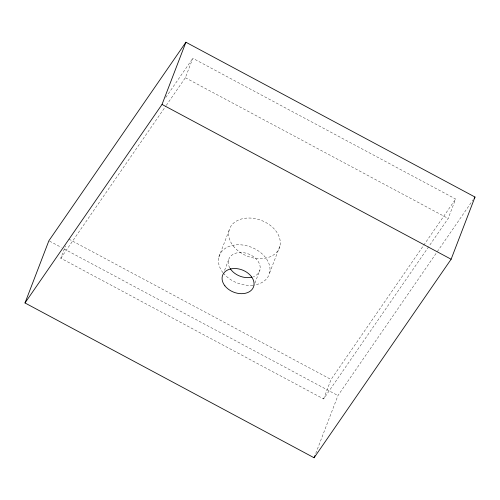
<?xml version="1.0" encoding="UTF-8"?>
<svg xmlns="http://www.w3.org/2000/svg" width="500" height="500" viewBox="0 0 500 500"><rect width="100%" height="100%" fill="white"/><g stroke="black" fill="none" stroke-linecap="round" stroke-linejoin="round"><path stroke-width="0.38" stroke-dasharray="2.5 1.88" d="M428.663 246.725L323.594 398.938L60.781 258.212L65.481 245.975M166.294 105.356L185.356 77.737L192.819 58.3L455.631 199.025L448.169 218.463L429.106 246.081M218.825 257.144L229.088 230.419M224.562 270.363L228.481 260.156M254.919 283.094L259.95 269.969M269.606 272.981L279.869 246.256M323.594 398.938L331.056 379.5L423.269 245.912M315.756 453.419L337.969 395.562L436.863 252.294M165.775 97.475L192.819 58.3M60.781 258.212L165.85 105.994M423.713 245.269L455.631 199.025M437.306 251.65L473.225 199.613M185.356 77.737L448.169 218.463M68.931 239.144L331.056 379.5M49.562 241.131L61.269 247.394M64.019 248.869L337.969 395.562M229.794 267.906A16.513 11.9 21 0 1 236.55 252.969A16.513 11.9 21 0 1 257.838 260.956A16.513 11.9 21 0 1 253.312 276.731M222.981 272.688A26.65 19.2 21 0 1 231.213 245.712A26.65 19.2 21 0 1 267.444 260.394A26.65 19.2 21 0 1 253.675 285.131M252.894 285.219A26.65 19.2 21 0 1 223.412 273.231M233.238 245.963A26.65 19.2 21 0 0 277.8 250.825A26.65 19.2 21 0 0 252.387 218.219A26.65 19.2 21 0 0 233.238 245.963"/><path stroke-width="0.75" d="M25 302.962L48.875 240.763L185.906 42.237L475 197.037L451.125 259.237L314.094 457.762L25 302.962L162.031 104.438L185.906 42.237M314.094 457.762L314.925 455.594M474.113 198.325L475 197.037M162.031 104.438L451.125 259.237M251.887 277.162A16.513 11.9 21 0 1 230.181 268.544M224.9 285.825A16.513 11.9 21 0 0 252.519 288.837A16.513 11.9 21 0 0 236.769 268.631A16.513 11.9 21 0 0 224.9 285.825"/></g></svg>
